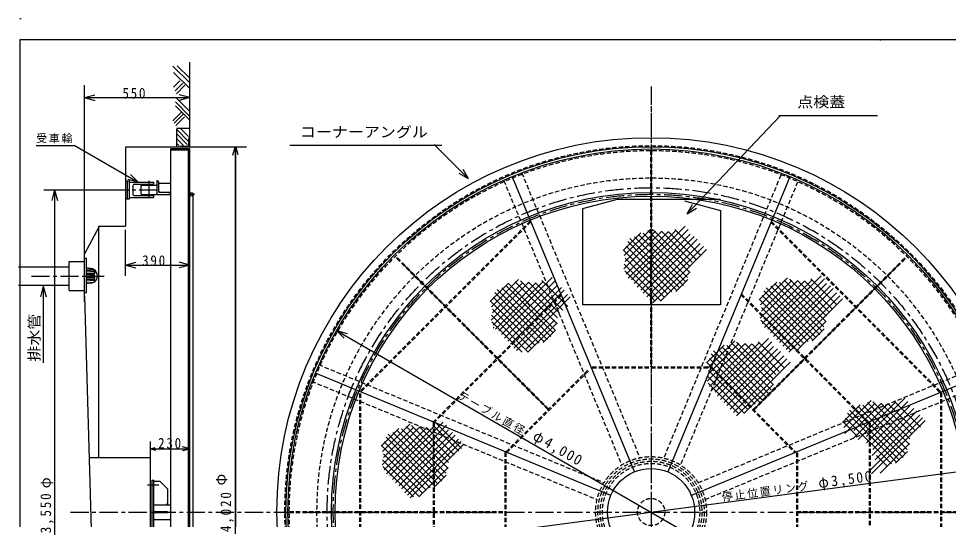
# Model space of a CAD drawing. Units: millimetres, scale not verified. Extents: x -3764 to 3982, y -2808 to 2868.
# Drawn here: x -3764 to 1356, y 110 to 2868 of the extents above; entities that cross this region are included whole.
import ezdxf
from ezdxf.enums import TextEntityAlignment as Align

# ---------------------------------------------------------------- set-up
doc = ezdxf.new("R2010")
doc.units = ezdxf.units.MM
doc.header["$LTSCALE"] = 20
for name, pattern in [('CHAIN1', [8, 5, -1, 1, -1]), ('CHAIN2', [12, 9, -1, 1, -1]), ('DASHED1', [1.8, 1.2, -0.6]), ('DOUBLE_CHAIN1', [8.8, 5, -1, 0.6, -0.6, 0.6, -1])]:
    doc.linetypes.add(name, pattern=pattern)
doc.layers.add('0-0', color=7, linetype='Continuous')
doc.styles.add('ＭＳ ゴシック', font='')
doc.styles.get('ＭＳ ゴシック').set_extended_font_data('MS Gothic')

msp = doc.modelspace()

# ---------------------------------------------------------------- linework, layer by layer
at = {"layer": '0-0'}
for p, q in [((-3757.5, 2868.12), (-3750, 2868.12)), ((3982.5, 2751.88), (-3757.5, 2751.88)), ((-3757.5, 2751.88), (-3757.5, -2808.13)), ((982.5, 2746.87), (982.5, 2751.88)), ((-2821.88, 2159.59), (-2821.88, 2627.97)), ((-2821.88, 2513.74), (-2915.09, 2606.96)), ((-2910.25, 2571.74), (-2821.18, 2482.67)), ((-2823.26, 2541.36), (-2890.23, 2608.34)), ((-2875.73, 2524.79), (-2910.25, 2490.27)), ((-2859.16, 2512.36), (-2901.97, 2469.55)), ((-3401.87, 1307.68), (-3401.87, 2501.53)), ((-2848.11, 2501.31), (-2895.06, 2454.36)), ((-3401.87, 2433.02), (-3343.92, 2448.55)), ((-3401.87, 2433.02), (-2821.88, 2433.02)), ((-3401.87, 2433.02), (-3343.92, 2417.49)), ((-2823.26, 2331.46), (-2900.59, 2408.79)), ((-2823.26, 2357.7), (-2897.14, 2431.58)), ((-2821.88, 2433.02), (-2879.83, 2448.55)), ((-2821.88, 2433.02), (-2879.83, 2417.49)), ((-2821.88, 2307.98), (-2900.59, 2386.7)), ((-2868.83, 2350.79), (-2914.4, 2305.22)), ((-2856.4, 2343.89), (-2908.18, 2292.1)), ((-2850.87, 2327.32), (-2898.52, 2279.67)), ((-82.71, 1792.12), (431.95, 2334.35)), ((422.76, 2334.35), (964.99, 2334.35)), ((-2827.88, 2206), (-2827.88, 2172.5)), ((-2823.88, 2210), (-2821.5, 2210)), ((-3666.86, 2169.13), (-3455.21, 2169.13)), ((-3175.88, 2160), (-3175.88, 1724.78)), ((-2526.48, 2160), (-3175.88, 2160)), ((-2868.76, 2160), (-2872.19, 2160)), ((-2871.88, 2162), (-2871.88, 2159.59)), ((-2869.86, 2166), (-2833.88, 2166)), ((-2812.5, 2160), (-2812.79, 2160)), ((-2583.63, 2116.03), (-2571.91, 2159.75)), ((-2569.55, -1858.26), (-2569.55, 2158.43)), ((-2555, 2118.41), (-2567.3, 2164.33)), ((-1433.7, 2168.93), (-2270.02, 2168.93)), ((-1286.65, 1985.12), (-1476.45, 2174.92)), ((-2927.88, 2149.61), (-2927.88, -1849.17)), ((-2821.66, 2150), (-2927.22, 2150)), ((-2827.79, 2144), (-2927.22, 2144)), ((-2827.88, -1850.04), (-2827.88, 2149.92)), ((-2821.88, -1850), (-2821.88, 2150.08)), ((-2812.5, 2150), (-2812.63, 2150)), ((-2928.03, 2048.78), (-2927.84, 2048.78)), ((-1286.65, 1985.12), (-1338.61, 2015.12)), ((-1286.65, 1985.12), (-1316.65, 2037.08)), ((-3175.99, 1974.78), (-3153.24, 1974.78)), ((-3166.92, 1966.28), (-3165.59, 1966.28)), ((-3166.88, 1974.09), (-3166.88, 1874.9)), ((-3105.03, 1966.46), (-3162.98, 1982.02)), ((-3155.06, 1966.28), (-3021.88, 1966.28)), ((-3154.88, 1975.11), (-3154.88, 1874.56)), ((-3134.87, 1947.95), (-3134.87, 1901.4)), ((-3127.34, 1956.28), (-3021.88, 1956.28)), ((-3090.87, 1946.78), (-3090.87, 1902.78)), ((-3087.88, 1949.78), (-3005.87, 1949.78)), ((-3021.88, 1966.28), (-3021.88, 1956.28)), ((-3002.92, 1972.54), (-2996.45, 1974.27)), ((-3002.88, 1974.95), (-3002.88, 1899.88)), ((-2999.88, 1974.78), (-3002.88, 1974.78)), ((-2928.34, 1959.78), (-2993.91, 1959.78)), ((-2993.87, 1968.78), (-2993.87, 1918.28)), ((-2828.94, 1989.78), (-2827.55, 1989.78)), ((-1045.94, 1996.26), (-372.23, 369.77)), ((483.64, 1996.63), (-189.2, 372.25)), ((-3625.86, 1924.78), (-3253.39, 1924.78)), ((-3565.86, 1924.78), (-3581.39, 1866.83)), ((-3565.86, 1924.78), (-3565.86, -1624.53)), ((-3565.86, 1924.78), (-3550.34, 1866.83)), ((-3087.88, 1899.78), (-3005.87, 1899.78)), ((-3002.88, 1899.78), (-2926.92, 1899.78)), ((-2983.72, 1909.65), (-2993.72, 1919.66)), ((-2928.14, 1909.78), (-2985.37, 1909.78)), ((-2802.88, -1599.84), (-2802.88, 1898.23)), ((-3174.37, 1874.78), (-3154.05, 1874.78)), ((-3166.88, 1883.28), (-3166.27, 1883.28)), ((-3154.72, 1883.28), (-3021.88, 1883.28)), ((-3126.46, 1893.28), (-3021.88, 1893.28)), ((-3021.88, 1893.28), (-3021.88, 1883.28)), ((-82.71, 1792.12), (-54.08, 1844.85)), ((-82.71, 1792.12), (-31.55, 1823.47)), ((-3401.04, 1570.14), (-3319.1, 1724.78)), ((-3175.88, 1450.34), (-3175.88, 1704.6)), ((-2821.88, 1450.34), (-2821.88, 1704.6)), ((-431, 1489.08), (-224.55, 1695.53)), ((-428.63, 1562.57), (-279.27, 1711.93)), ((-423.89, 1529.38), (-256.73, 1696.54)), ((-419.15, 1460.63), (-184.98, 1694.81)), ((-407.29, 1439.3), (-144.75, 1701.84)), ((-388.33, 1429.82), (-94.15, 1724)), ((-374.11, 1408.48), (-76.49, 1706.1)), ((-298.25, 1700.06), (-67.13, 1468.93)), ((-269.81, 1704.8), (-65.94, 1500.93)), ((-224.77, 1697.69), (-54.09, 1527.01)), ((-184.47, 1692.94), (-35.12, 1543.6)), ((-151.28, 1707.17), (-7.86, 1563.75)), ((-435.74, 1591.01), (-338.52, 1688.23)), ((-409.67, 1640.79), (-141.8, 1372.93)), ((-397.81, 1657.39), (-122.83, 1382.41)), ((-371.74, 1666.87), (-102.68, 1397.82)), ((-357.51, 1389.52), (-65.79, 1681.25)), ((-350.4, 1678.72), (-89.65, 1417.96)), ((-338.55, 1372.93), (-44.14, 1667.34)), ((-324.33, 1685.83), (-80.16, 1441.67)), ((-324.33, 1356.33), (-28.01, 1652.65)), ((-433.37, 1593.38), (-191.58, 1351.59)), ((-419.15, 1614.72), (-166.69, 1362.26)), ((-305.36, 1335), (-10.12, 1630.24)), ((-287.69, 1317.32), (7.56, 1612.56)), ((-272.13, 1301.76), (23.12, 1597.01)), ((-3400.87, 1548.74), (-3389.52, 1548.74)), ((-3389.52, 1359.4), (-3389.52, 1548.74)), ((-423.89, 1548.34), (-210.54, 1335)), ((-3764.1, 1500), (-3484.37, 1500)), ((-3485.57, 1530), (-3401.53, 1530)), ((-3485.57, 1370), (-3485.57, 1530)), ((-3389.01, 1489.7), (-3349.03, 1485.5)), ((-3360.75, 1489.7), (-3388.53, 1494.6)), ((-3175.88, 1510.34), (-3117.92, 1525.87)), ((-3175.88, 1510.34), (-2821.88, 1510.34)), ((-3175.88, 1510.34), (-3117.92, 1494.81)), ((-2821.88, 1510.34), (-2879.83, 1525.87)), ((-2821.88, 1510.34), (-2879.83, 1494.81)), ((-428.63, 1515.16), (-225.95, 1312.48)), ((-3347.8, 1470.95), (-3389.01, 1472.39)), ((-3349.13, 1461.7), (-3389.01, 1463.1)), ((-3349.65, 1454.57), (-3389.01, 1454.57)), ((-3348.07, 1445.33), (-3389.01, 1445.33)), ((-3349.13, 1439.25), (-3388.74, 1437.87)), ((-3348.33, 1476.5), (-3388.44, 1480.71)), ((-3348.6, 1461.18), (-3347.77, 1461.15)), ((-1119.58, 1148.57), (-825.4, 1442.75)), ((-426.26, 1479.6), (-259.14, 1312.48)), ((-229.51, 1311.29), (-66.91, 1473.88)), ((321.37, 1290.69), (470.73, 1440.05)), ((361.67, 1157.94), (655.85, 1452.12)), ((375.89, 1136.61), (673.51, 1434.22)), ((598.72, 1435.29), (742.14, 1291.88)), ((-3764.1, 1400), (-3484.37, 1400)), ((-3628.22, 1394.24), (-3643.74, 1336.28)), ((-3628.22, 1394.24), (-3628.22, 971.4)), ((-3628.22, 1394.24), (-3612.69, 1336.28)), ((-3350.45, 1425.25), (-3389.98, 1421.1)), ((-3347.54, 1430.27), (-3388.57, 1428.84)), ((-3388.48, 1412.58), (-3348.91, 1416.73)), ((-3368.41, 1410.99), (-3388.07, 1407.52)), ((-1166.99, 1309.76), (-1069.77, 1406.98)), ((-1162.25, 1207.83), (-955.8, 1414.28)), ((-1159.88, 1281.32), (-1010.52, 1430.68)), ((-1155.14, 1248.13), (-987.98, 1415.29)), ((-1150.4, 1179.38), (-916.23, 1413.56)), ((-1138.54, 1158.05), (-876, 1420.59)), ((-1105.36, 1127.23), (-807.74, 1424.85)), ((-1102.99, 1385.62), (-833.93, 1116.57)), ((-1088.76, 1108.27), (-797.04, 1400)), ((-1081.65, 1397.47), (-820.9, 1136.71)), ((-1069.8, 1091.67), (-775.39, 1386.09)), ((-1067.51, 1411.61), (-806.75, 1150.86)), ((-1029.5, 1418.81), (-798.38, 1187.68)), ((-1001.06, 1423.55), (-797.19, 1219.68)), ((-956.02, 1416.44), (-785.34, 1245.76)), ((-915.72, 1411.69), (-766.37, 1262.35)), ((-882.53, 1425.92), (-739.11, 1282.5)), ((-144.17, 1365.81), (-78.88, 1431.1)), ((314.26, 1319.14), (411.48, 1416.36)), ((319, 1217.21), (525.45, 1423.66)), ((326.11, 1257.5), (493.27, 1424.66)), ((330.85, 1188.76), (565.02, 1422.93)), ((342.71, 1167.42), (605.25, 1429.97)), ((352.19, 1385.51), (627.17, 1110.53)), ((378.26, 1394.99), (647.32, 1125.94)), ((392.49, 1117.64), (684.21, 1409.37)), ((399.6, 1406.85), (660.35, 1146.09)), ((411.45, 1101.05), (705.86, 1395.46)), ((425.67, 1413.96), (669.84, 1169.79)), ((451.75, 1428.18), (682.87, 1197.06)), ((480.2, 1432.92), (684.06, 1229.06)), ((525.23, 1425.81), (695.91, 1255.13)), ((565.53, 1421.07), (714.88, 1271.73)), ((-3485.57, 1370), (-3399.77, 1370)), ((-3404.76, 1369.71), (-3404.76, 1369.46)), ((-3320.71, -1424.25), (-3399.91, 1339.76)), ((-3399.43, 1359.4), (-3389.52, 1359.4)), ((-1150.4, 1333.47), (-897.94, 1081.01)), ((-1140.92, 1359.54), (-873.05, 1091.67)), ((-1129.06, 1376.14), (-854.08, 1101.16)), ((-1055.58, 1075.08), (-759.26, 1371.4)), ((-1036.61, 1053.75), (-741.37, 1348.99)), ((-1022.47, 1039.6), (-727.23, 1334.85)), ((330.85, 1342.84), (583.31, 1090.38)), ((340.33, 1368.92), (608.2, 1101.05)), ((425.67, 1084.46), (721.99, 1380.77)), ((444.64, 1063.12), (739.88, 1358.37)), ((462.31, 1045.44), (757.56, 1340.69)), ((-1164.62, 1312.13), (-922.83, 1070.34)), ((101.75, 1290.94), (-658.25, 1290.94)), ((316.63, 1321.51), (558.42, 1079.72)), ((477.87, 1029.89), (773.12, 1325.13)), ((-1159.88, 1233.91), (-957.2, 1031.23)), ((-1155.14, 1267.09), (-941.79, 1053.75)), ((321.37, 1243.28), (524.05, 1040.6)), ((326.11, 1276.47), (539.46, 1063.12)), ((-1157.51, 1198.35), (-990.39, 1031.23)), ((-974.9, 1044.18), (-812.31, 1206.78)), ((-960.76, 1030.04), (-798.16, 1192.63)), ((323.74, 1207.72), (490.86, 1040.6)), ((520.49, 1039.42), (683.09, 1202.01)), ((-2013.3, 1150), (1450.8, -850)), ((-2013.3, 1150), (-1970.87, 1107.57)), ((-2013.3, 1150), (-1955.35, 1134.47)), ((-875.42, 1084.56), (-810.13, 1149.85)), ((605.83, 1093.94), (671.12, 1159.22)), ((28.37, 870.33), (234.83, 1076.78)), ((30.75, 943.82), (180.11, 1093.18)), ((35.49, 910.63), (202.65, 1077.79)), ((40.23, 841.88), (274.4, 1076.06)), ((52.08, 820.55), (314.62, 1083.09)), ((71.04, 811.07), (365.23, 1105.25)), ((85.27, 789.73), (382.88, 1087.35)), ((161.12, 1081.31), (392.25, 850.18)), ((189.57, 1086.05), (393.43, 882.18)), ((234.61, 1078.94), (405.29, 908.26)), ((308.1, 1088.42), (451.51, 945)), ((23.63, 972.26), (120.85, 1069.48)), ((61.56, 1038.64), (336.54, 763.66)), ((87.64, 1048.12), (356.69, 779.07)), ((101.86, 770.77), (393.59, 1062.5)), ((108.97, 1059.97), (369.73, 799.21)), ((120.82, 754.17), (415.24, 1048.59)), ((135.05, 1067.08), (379.21, 822.92)), ((135.05, 737.58), (431.36, 1033.9)), ((274.91, 1074.19), (424.25, 924.85)), ((-2091.53, 991.95), (-2093.99, 989.49)), ((26, 974.63), (267.8, 732.84)), ((40.23, 995.97), (292.69, 743.51)), ((49.71, 1022.04), (317.58, 754.17)), ((154.01, 716.25), (449.26, 1011.49)), ((171.69, 698.57), (466.94, 993.81)), ((189.37, 680.89), (484.61, 976.14)), ((35.49, 929.59), (248.83, 716.25)), ((-2131.61, 916.45), (-504.28, 242.39)), ((-62.03, 240.86), (1553.67, 910.1)), ((30.75, 896.41), (233.42, 693.73)), ((33.12, 860.85), (200.24, 693.73)), ((229.87, 692.54), (392.46, 855.13)), ((315.21, 747.06), (380.49, 812.35)), ((904.75, 566.65), (1115.23, 777.12)), ((773.63, 644.14), (870.85, 741.36)), ((780.75, 615.69), (930.11, 765.05)), ((785.49, 582.5), (952.65, 749.66)), ((834.96, 598.79), (984.83, 748.66)), ((835.3, 558.84), (1024.4, 747.93)), ((837.64, 719.99), (1106.69, 450.94)), ((858.83, 549.18), (1064.62, 754.97)), ((858.97, 731.85), (1119.73, 471.09)), ((885.05, 738.96), (1129.21, 494.79)), ((905.69, 532.03), (1132.88, 759.22)), ((911.12, 753.18), (1142.25, 522.06)), ((937.33, 528.12), (1143.59, 734.37)), ((939.57, 757.92), (1143.43, 554.06)), ((940.26, 495.48), (1165.24, 720.46)), ((984.61, 750.81), (1155.29, 580.13)), ((1024.91, 746.07), (1174.25, 596.73)), ((1058.1, 760.29), (1201.51, 616.88)), ((790.23, 667.84), (1042.69, 415.38)), ((799.71, 693.92), (1067.58, 426.05)), ((811.56, 710.51), (1086.54, 435.53)), ((918.15, 373.98), (1213.4, 669.23)), ((936.85, 461.26), (1181.36, 705.77)), ((953.03, 437.14), (1199.26, 683.37)), ((-1762.25, 410.96), (-1555.8, 617.41)), ((-1759.88, 484.44), (-1610.52, 633.8)), ((-1755.14, 451.25), (-1587.98, 618.41)), ((-1750.4, 382.51), (-1516.23, 616.68)), ((-1738.54, 361.17), (-1476, 623.72)), ((-1719.58, 351.69), (-1425.4, 645.87)), ((-1705.36, 330.36), (-1407.74, 627.97)), ((-1629.5, 621.93), (-1398.38, 390.81)), ((-1601.06, 626.67), (-1397.19, 422.81)), ((-1556.02, 619.56), (-1385.34, 448.88)), ((-1515.72, 614.82), (-1366.37, 465.48)), ((-1482.53, 629.04), (-1339.11, 485.63)), ((-1468.39, 643.18), (-1324.97, 499.77)), ((776, 646.51), (858.11, 564.41)), ((932.3, 359.84), (1227.54, 655.08)), ((-1766.99, 512.89), (-1669.77, 610.11)), ((-1729.06, 579.26), (-1454.08, 304.28)), ((-1702.99, 588.74), (-1433.93, 319.69)), ((-1688.76, 311.39), (-1397.04, 603.12)), ((-1681.65, 600.6), (-1420.9, 339.84)), ((-1669.8, 294.8), (-1375.39, 589.21)), ((-1655.58, 607.71), (-1411.41, 363.54)), ((-1655.58, 278.21), (-1359.26, 574.52)), ((-3037.87, -150), (-3037.87, 539.14)), ((-1764.62, 515.26), (-1522.83, 273.47)), ((-1750.4, 536.59), (-1497.94, 284.13)), ((-1740.92, 562.67), (-1473.05, 294.8)), ((-1636.61, 256.87), (-1341.37, 552.12)), ((-1622.47, 242.73), (-1327.23, 537.98)), ((-1608.33, 228.59), (-1313.08, 523.83)), ((979.87, 364.42), (1142.46, 527.01)), ((-3038.13, 498.32), (-3009.48, 490.64)), ((-3037.82, 497.69), (-3038.07, 498.65)), ((-3037.5, 498.63), (-3011.16, 505.69)), ((-2822.41, 498.32), (-2861.01, 508.66)), ((-2822.73, 498.32), (-2860.74, 488.13)), ((-2822.41, 497.69), (-2822.76, 497.08)), ((-1755.14, 470.22), (-1541.79, 256.87)), ((927.44, 495.08), (928.43, 494.09)), ((960.12, 462.39), (1017.8, 404.72)), ((1065.21, 418.94), (1130.49, 484.22)), ((-3375.98, 450), (-3037.87, 450)), ((-1759.88, 437.03), (-1557.2, 234.35)), ((-2016.28, -78.22), (1453.78, 378.62)), ((-1757.51, 401.47), (-1590.39, 234.35)), ((-1560.76, 233.17), (-1398.16, 395.76)), ((-3027.87, 325), (-3018.87, 325)), ((-3027.87, -25), (-3027.87, 325)), ((-2983.87, 317.55), (-3017.7, 317.55)), ((-2943.87, 277.55), (-2983.87, 317.55)), ((-1475.42, 287.69), (-1410.13, 352.97)), ((-2943.87, 277.55), (-2943.87, 189.08)), ((-3018.82, 190), (-2927.54, 190)), ((-2950.96, 195), (-2950.22, 195)), ((-3019.12, 153), (-2943.87, 153)), ((-3019.12, 147), (-2943.87, 147)), ((-3018.53, 110), (-2927.25, 110)), ((-2943.87, 153.24), (-2943.87, 145.8)), ((-2281.31, 150.16), (-2281.31, 149.91)), ((-2281.23, 150.16), (-2281.23, 149.99)), ((-2281.23, 150.08), (-2281.06, 150.08)), ((-2281.14, 150.08), (-2281.14, 149.82))]:
    msp.add_line(p, q, dxfattribs=at)
at = {"layer": '0-0', "linetype": 'CHAIN1'}
for p, q in [((-281.25, 2493.75), (-281.25, -2428.12)), ((-3046.88, 1974.95), (-3046.88, 1881.27)), ((-3259.29, 1924.78), (-2986.02, 1924.78)), ((-2981.22, 1909.65), (-2981.6, 1909.65)), ((-2936.29, 1900), (-2939.4, 1900)), ((-2796.37, 1900), (-2831.45, 1900)), ((-3693.75, 1450), (-3292.88, 1450)), ((942.36, 550.19), (943.91, 550.69)), ((-3054.29, 300), (-2992.63, 300)), ((-3478.12, 150), (1841.5, 150))]:
    msp.add_line(p, q, dxfattribs=at)
at = {"layer": '0-0', "linetype": 'DASHED1'}
for p, q in [((-281.25, 2493.75), (-281.25, -2428.12)), ((-284.25, 2141.16), (-284.25, 949.87)), ((-278.25, 2140.85), (-278.25, 949.32)), ((-993.03, 2018.18), (-343.8, 450.79)), ((433.05, 2005.14), (-211.13, 449.95)), ((-1092.14, 1977.13), (-443.14, 410.3)), ((525.76, 1967.64), (-119.58, 409.65)), ((-947.1, 1752.86), (-1885.24, 814.72)), ((-942.86, 1748.62), (-1881, 810.48)), ((377.03, 1747.03), (1311.77, 806.51)), ((381.29, 1751.26), (1316.02, 810.74)), ((-253.14, 1624.24), (-253.1, 1624.26)), ((-250.98, 1617.59), (-250.94, 1617.6)), ((-849.97, 714.74), (-1690.79, 1555.56)), ((-845.73, 718.98), (-1686.69, 1559.95)), ((-847.85, 716.86), (-1686.49, 1555.5)), ((282.07, 717.02), (1119.72, 1554.67)), ((286.32, 712.78), (1123.97, 1550.43)), ((-779.03, 1347.82), (-1482.39, 644.46)), ((-774.79, 1343.57), (-1478.15, 640.21)), ((-984.39, 1342.99), (-979.23, 1344.67)), ((-984.39, 1342.99), (-984.35, 1343.01)), ((-982.23, 1336.34), (-982.19, 1336.35)), ((212.6, 1347.42), (910, 643.93)), ((216.86, 1351.65), (914.26, 648.16)), ((496.86, 1352.37), (496.9, 1352.38)), ((499.02, 1345.71), (499.06, 1345.73)), ((-946.2, 1283.54), (-959.47, 1301.8)), ((-2112.47, 962.65), (-541.03, 311.73)), ((-1080.58, 481.31), (-629.3, 932.59)), ((-1076.34, 477.07), (-625.06, 928.34)), ((-605.25, 950), (52.23, 950)), ((-605.25, 944), (52.23, 944)), ((-20.55, 312.15), (1534.53, 956.29)), ((47.4, 945.33), (511.53, 475.37)), ((51.67, 949.54), (515.79, 479.59)), ((-2150.74, 870.26), (-582.25, 220.57)), ((16.68, 219.34), (1572.8, 863.9)), ((-1887.25, 803.49), (-1887.25, -514.75)), ((-1881.25, 803.49), (-1881.25, -514.75)), ((1312.75, 807.56), (1312.75, -511.39)), ((1318.75, 807.56), (1318.75, -511.39)), ((956.23, 677.37), (956.28, 677.38)), ((-1481.25, 645.97), (-1481.25, -350.83)), ((-1475.25, 645.97), (-1475.25, -350.83)), ((918.75, 642.32), (918.75, -349.1)), ((924.75, 642.32), (924.75, -349.1)), ((-1087.25, 478.17), (-1087.25, -180.61)), ((-1081.25, 478.17), (-1081.25, -180.61)), ((518.75, 477.09), (518.75, -180.91)), ((524.75, 477.09), (524.75, -180.91)), ((-2275.87, 175), (-2275, 175)), ((-2281.14, 124.91), (-2279.49, 124.91)), ((-2273.16, 147), (-1087.83, 147)), ((-2272.9, 153), (-1087.5, 153)), ((518.86, 147), (1710.92, 147)), ((519.19, 153), (1711.19, 153))]:
    msp.add_line(p, q, dxfattribs=at)
at = {"layer": '0-0', "linetype": 'DOUBLE_CHAIN1'}
for p, q in [((-2892.76, 2160.19), (-2892.76, 2266.01)), ((-2892.76, 2265.31), (-2823.19, 2265.31)), ((-2891.52, 2255.49), (-2829.59, 2193.56)), ((-2829.22, 2219.08), (-2871.44, 2261.29)), ((-2835.25, 2174.86), (-2892.87, 2232.48)), ((-2892.76, 2206.6), (-2855.26, 2169.1)), ((-2879.48, 2166.82), (-2892.7, 2180.05))]:
    msp.add_line(p, q, dxfattribs=at)
at = {"layer": '0-0', "color": 4}
for p, q in [((-2508.75, 2160), (-2761.88, 2160)), ((-2568.75, -1860), (-2568.75, 2160)), ((-3037.82, 498.29), (-2821.88, 498.29)), ((-2821.88, 498.29), (-2860.51, 508.64)), ((-2821.88, 498.29), (-2860.51, 487.93))]:
    msp.add_line(p, q, dxfattribs=at)
at = {"layer": '0-0', "linetype": 'CHAIN2'}
for p, q in [((-847.85, 716.86), (-1686.49, 1555.5)), ((284.19, 714.9), (1121.84, 1552.55))]:
    msp.add_line(p, q, dxfattribs=at)
at = {"layer": '0-0'}
for points in [[(-3457.78, 2170.41), (-3105.03, 1966.46), (-3147.43, 2008.91)], [(101.75, 1870.94), (-468.15, 1870.94), (-658.25, 1820), (-658.25, 1290.94)], [(-97.57, 1864.32), (101.75, 1810.91), (101.75, 1290.94)], [(-3321.87, 452.15), (-3321.87, 1724.78), (-3175.88, 1724.78)], [(-3037.82, 497.69), (-3037.82, 498), (-2823.04, 498)], [(-3027.87, -25), (-3018.87, -25), (-3018.87, 325)]]:
    msp.add_lwpolyline(points, dxfattribs=at)
for centre, radius in [((-281.91, 152.21), 2060), ((-281.91, 152.21), 2010), ((-281.25, 150), 2000), ((-2811.57, 1900.02), 10), ((-280.65, 150.8), 1760), ((-281.25, 150.2), 1740), ((-281.29, 150.07), 240)]:
    msp.add_circle(centre, radius, dxfattribs=at)
at = {"layer": '0-0', "linetype": 'DASHED1'}
for centre, radius in [((-281.91, 152.21), 2016), ((-281.34, 149.65), 1992), ((-281.05, 150.31), 1840), ((-281.29, 150.07), 305.4), ((-281.29, 150.07), 292.7), ((-281.29, 150.07), 280), ((-281.29, 150.07), 268), ((-280.78, 150.4), 75)]:
    msp.add_circle(centre, radius, dxfattribs=at)
at = {"layer": '0-0', "linetype": 'CHAIN1'}
for centre, radius in [((-279.87, 151.52), 1785), ((-281.25, 150.2), 1750)]:
    msp.add_circle(centre, radius, dxfattribs=at)
at = {"layer": '0-0'}
for centre, radius, start, end in [((-2823.88, 2206), 4, 90, 180), ((-2867.88, 2162), 4, 90, 180), ((-2834.38, 2172.5), 6.5, 270, 0), ((-3125, 1946.34), 10, 90, 180), ((-3087.88, 1946.78), 3, 90, 180), ((-3005.87, 1946.78), 3, 0, 90), ((-2999.88, 1968.78), 6, 0, 90), ((-3124.85, 1903.23), 10, 174.88269, 268.8983), ((-3087.88, 1902.78), 3, 180, 270), ((-3010.87, 1902.78), 7, 205.20496, 205.37694), ((-3005.87, 1902.78), 3, 270, 0), ((-2985.37, 1918.28), 8.5, 180, 270), ((-2933.88, 1903.78), 6, 0, 90), ((-3369.54, 1450.87), 40, 268.1524, 88.40887), ((-3349.39, 1450.08), 5, 267.1376, 101.7683), ((-3348.86, 1466.72), 5, 260.53769, 101.88867), ((-3348.86, 1434.76), 5, 273.57634, 98.53078), ((-3349.39, 1481.25), 5, 270, 40.6013), ((-3349.13, 1420.76), 5, 0, 120.06859)]:
    msp.add_arc(centre, radius, start, end, dxfattribs=at)
at = {"layer": '0-0', "linetype": 'CHAIN1'}
for centre, start, end in [((-279.7, 152.12), 89.72122, 89.79329), ((-279.7, 152.12), 55.22688, 55.25146), ((285.82, 1753.99), 202.19371, 202.3551)]:
    msp.add_arc(centre, 1550, start, end, dxfattribs=at)

# ---------------------------------------------------------------- texts
at = {"layer": '0-0', "style": 'ＭＳ ゴシック', "width": 1.1}
for s, p in [('点検蓋', (523.85, 2361.93)), ('コーナーアングル', (-2214.88, 2196.5))]:
    msp.add_text(s, height=58.65, dxfattribs=at).set_placement(p, align=Align.BOTTOM_LEFT)
msp.add_text('排水管', height=58.65, rotation=90, dxfattribs=at).set_placement((-3630.7, 978.86), align=Align.BOTTOM_LEFT)
at = {"layer": '0-0', "style": 'ＭＳ ゴシック'}
for s, p in [('φ', (-3570.32, 280.79)), ('Φ', (-2599.7, 296.67))]:
    msp.add_text(s, height=58.65, rotation=90, dxfattribs=at).set_placement(p, align=Align.BOTTOM_LEFT)
at = {"layer": '0-0', "attachment_point": 7, "style": 'ＭＳ ゴシック'}
for s, insert, char_height in [('\\T1.27;\\W0.9;550', (-3192.56, 2427.31), 58.65), ('\\T1.17;受車輪', (-3667.52, 2181.84), 43.99), ('\\T1.27;\\W0.9;390', (-3083.96, 1505.07), 58.65), ('\\T1.27;\\W0.9;230', (-2996, 499.12), 58.65)]:
    msp.add_mtext(s, dxfattribs=dict(at, insert=insert, char_height=char_height))
for s, insert, char_height, rotation in [('\\T1.17;テーブル直径', (-1351.22, 775.18), 43.99, 330), ('\\T1.23;\\W0.95;φ4,000', (-945.88, 538.5), 58.65, 330), ('\\T1.23;\\W0.95;φ3,500', (645.42, 266.17), 58.65, 7.5), ('\\T1.17;停止位置リング', (112.25, 205.23), 43.99, 7.5), ('\\T1.28;\\W0.9;3,550', (-3570.32, 33.29), 58.65, 90), ('\\T1.28;\\W0.9;4,020', (-2578.75, 40), 58.65, 90)]:
    msp.add_mtext(s, dxfattribs=dict(at, insert=insert, char_height=char_height, rotation=rotation))

doc.saveas('drawing.dxf')
